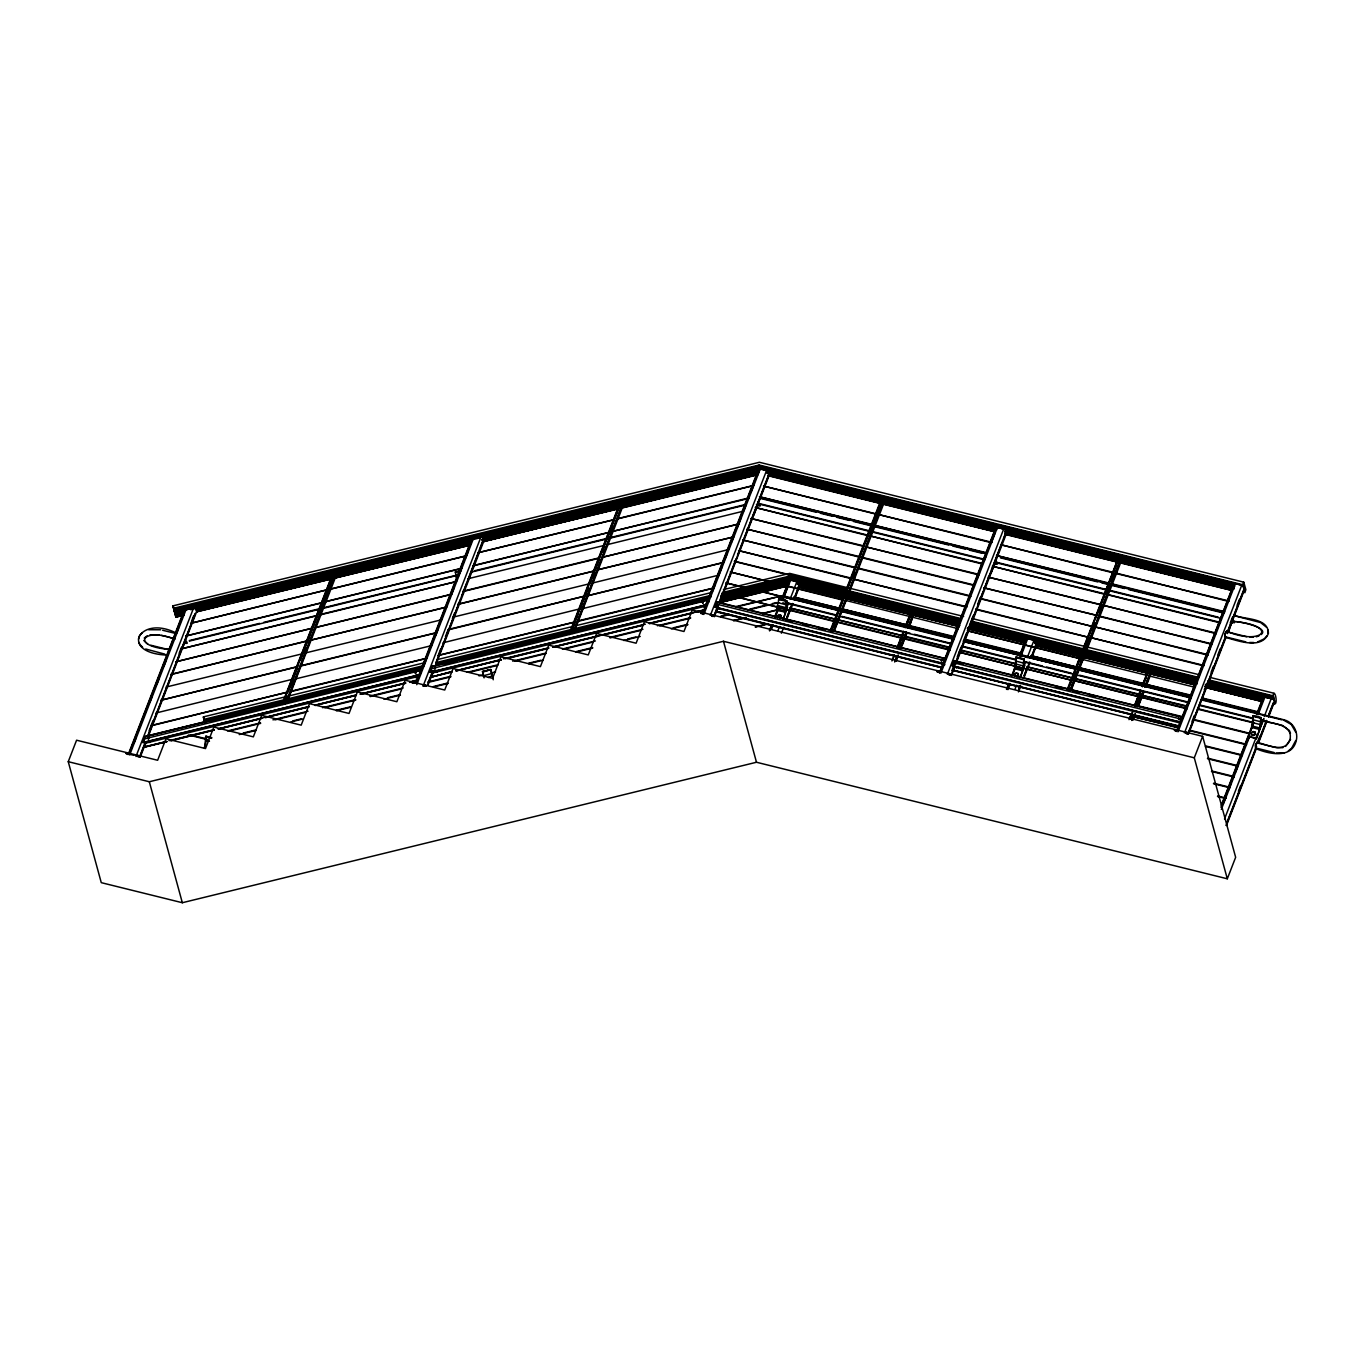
<?xml version="1.0" encoding="UTF-8"?>
<svg xmlns="http://www.w3.org/2000/svg" width="1365" height="1365" viewBox="0 0 1365 1365"><rect width="100%" height="100%" fill="white"/><g stroke="black" fill="none" stroke-linecap="round" stroke-linejoin="round"><path stroke-width="1.5" d="M205.108 746.348L205.637 743.294A3.873 1.041 -76.1 0 0 205.842 739.267L205.927 736.179L211.848 737.646M1020.696 676.528L1024.723 665.284L1022.88 669.686L1023.784 666.035A3.873 1.041 -76.1 0 0 1023.989 662.025L1024.057 658.92L1016.157 656.957L1015.833 657.981A4.18 1.109 -76.1 0 0 1015.731 660.933L1014.553 668.782L1022.59 670.795L1019.86 677.842M168.032 654.671L168.287 653.17M834.68 621.621L722.068 593.314M726.061 582.821L838.929 610.394M842.973 600.173L730.241 572.003L843.092 599.644M851.316 578.675L738.567 550.59L851.436 578.163M742.731 540.011L855.599 567.431M859.643 557.193L746.894 529.108L859.762 556.681M751.057 518.512L863.926 545.932M867.952 535.677L755.255 507.49L868.072 535.199M872.235 524.467L759.435 496.741L872.235 524.843M876.313 514.23L763.581 486.077L876.313 513.905M902.487 635.783L789.738 607.954L902.572 635.595M794.072 597.017L906.804 624.931M841.386 611.52L954.135 639.451M845.737 600.429L958.298 628.719M858.124 568.54L970.805 596.488M862.407 557.398L973.04 584.715M977.084 574.494L866.383 546.973L977.204 573.982M981.264 563.745L870.58 536.036L981.367 563.233M985.428 552.996L874.76 525.286M874.726 525.491L985.547 552.484M991.638 542.775L878.906 514.622L991.758 542.246M905.234 636.312L950.296 647.402M909.226 625.972L954.34 637.165M1071.696 680.214L958.981 652.18L1071.696 680.299M1076.047 669.208L963.144 641.431L1075.978 669.089M1080.022 658.715L967.307 630.749L1080.193 658.527M975.821 609.012L1088.485 637.233M979.797 598.638L1092.631 626.535L979.985 598.279M1101.009 604.61L988.141 577.105L1100.873 604.883M1105.053 594.389L992.321 566.236L1105.172 593.877M1109.216 583.64L996.484 555.487L1109.335 583.128M1113.396 572.908L1000.664 544.686L1113.499 572.396M1139.553 694.785L1026.804 666.768L1139.673 694.273M1031.155 655.763L1143.836 683.524M1187.055 708.879L1074.323 680.657L1187.158 708.367M1078.64 669.788L1191.338 697.617M1082.701 659.449L1195.382 687.397M1203.725 665.898L1090.993 637.677L1203.828 665.386M1207.889 655.166L1095.157 626.945L1208.008 654.654M1099.303 616.485L1212.171 643.905M1103.654 605.395L1216.215 633.684M1107.646 594.782L1220.378 622.935M1115.973 573.522L1228.841 600.941M1178.916 728.074L1133.786 716.796L1179.036 727.562M1138.154 705.79L1183.199 716.83M1187.243 706.592L1142.13 695.365L1187.362 706.08M1191.423 695.843L1146.31 684.428L1191.543 695.331M1226.777 632.933L1226.555 631.159L1225.514 632.985M420.113 672.808L421.068 671.751M420.847 673.474L421.085 672.501M155.917 713.025L292.059 679.378M296.956 666.956L160.882 700.245L297.143 666.649M166.052 687.073L302.109 653.852M170.864 674.327L306.92 641.123M175.778 661.803L311.903 628.241M185.742 636.124L321.816 602.869M190.708 623.327L326.883 589.851L190.844 623.276M287.23 692.192L150.952 725.856M426.784 658.169L290.813 691.253M295.642 678.9L431.647 645.594M436.715 632.575L300.59 665.762M305.709 652.897L441.68 619.761M315.434 627.644L451.508 594.389M320.4 614.847L456.593 581.49L320.536 614.386M461.677 568.267L325.604 601.556M466.421 555.896L330.432 589.202M448.095 629.913L584.237 596.232L448.13 629.487M472.87 565.963L608.944 532.316M477.989 552.723L613.96 519.604M713.861 587.923L577.839 620.921M442.994 642.796L579.221 608.995M582.65 608.602L718.826 575.126M723.791 562.312L587.632 595.669M588.997 583.879L452.924 617.202M594.116 570.945L458.009 604.166M599.03 557.858L462.94 591.216M607.476 544.601L743.652 511.107M612.68 531.36L748.702 497.935M617.628 518.632L753.617 485.428M733.602 536.906L597.699 569.717M748.617 498.481L612.527 531.429M742.731 539.909L855.48 567.942M793.918 597.136L906.735 624.863M838.793 610.65L726.095 583.009M1096.846 615.359L983.977 587.94M1078.487 669.976L1191.218 698.129M1224.746 635.8L1225.19 633.479M1255.322 746.075L1255.612 747.952L1256.534 746.638M1267.88 633.377L1267.693 629.692M702.327 614.131L758.923 468.212L767.761 470.157M719.696 602.921L769.416 474.747L768.086 470.345M794.396 599.696L799.754 585.841L798.354 581.439L789.789 579.221L782.367 597.102M996.006 526.975L1004.828 528.835M956.012 663.578L1006.483 533.425L1005.015 528.938M1026.326 638.12L1035.421 640.117L1036.189 644.672M1227.476 633.565L1244.3 590.209L1242.662 584.698L1243.737 582.173M789.26 578.299L844.918 592.086M1233.568 583.418L1234.267 586.046L758.479 468.28L174.396 611.708L173.901 609.592L759.486 466.335L1243.208 585.568L759.418 466.062M1272.811 697.907L1207.718 681.903M1274.586 701.491L1268.512 717.12M316.868 615.444L180.743 649.006L316.885 615.769M473.024 565.605L609.046 532.469M597.751 569.853L731.555 537.435M778.835 599.9C779.688 596.897 788.475 599.354 786.735 603.791A3.873 1.041 -76.1 0 1 786.53 607.8L785.626 611.452L787.622 607.544M994.283 564.41L995.563 562.653A3.873 1.041 -76.1 0 1 996.894 562.755L997.508 563.882A4.18 1.109 -76.1 0 1 996.552 563.66C993.618 562.721 992.014 573.181 990.29 573.744M758.769 467.564L174.123 610.513L758.752 467.598M148.563 735.599L196.594 611.793L195.246 607.459L184.156 610.274L128.174 754.606M416.001 682.381L471.198 540.079C474.303 537.162 487.083 534.159 482.869 542.042M778.903 598.74L778.579 599.747A4.18 1.109 -76.1 0 0 778.477 602.699C771.208 618.14 791.393 604.439 782.606 619.608M786.82 600.685L786.479 601.709A4.18 1.109 -76.1 0 0 786.376 604.661L785.284 612.561M1024.057 658.92L1023.733 659.943A4.18 1.109 -76.1 0 0 1023.631 662.878L1022.59 670.795M1256.329 738.772C1273.92 691.833 1254.435 743.567 1260.799 724.696A3.873 1.041 -76.1 0 0 1261.004 720.686L1261.072 717.581L1253.172 715.635L1252.848 716.642A4.18 1.109 -76.1 0 0 1252.746 719.594L1251.569 727.46L1259.605 729.456L1256.329 738.772L1248.293 736.315L1256.192 738.26M1261.072 717.581L1260.748 718.604A4.18 1.109 -76.1 0 0 1260.646 721.556L1259.554 729.473M168.117 653.306L168.27 652.504M984.114 587.786L1096.777 615.444M1225.122 634.264L1225.156 637.318C1237.082 640.304 1261.328 650.32 1268.409 633.496C1268.563 617.236 1243.976 619.744 1234.387 615.188M1261.567 720.788C1271.395 723.672 1293.184 723.621 1290.044 739.182C1285.574 754.299 1266.515 744.352 1256.875 742.304L1255.493 748.464C1268.187 753.889 1291.631 759.469 1296.255 740.683C1298.456 731.947 1293.082 722.119 1284.226 719.867L1201.439 699.375M432.739 672.996L433.234 670.42M205.927 736.179L205.586 737.185A4.18 1.109 -76.1 0 0 205.484 740.137L204.443 748.054M415.37 673.03L416.308 672.723L415.131 672.45L415.421 673.645M149.212 740.973L149.433 742.389L148.751 740.7M149.621 741.843L149.433 742.389M416.683 675.726L416.683 676.955L416.188 675.01M416.444 675.265L416.376 676.869M416.53 676.955L416.12 675.658M416.291 676.648L416.598 675.624L416.973 676.648M416.871 676.409L416.342 675.504M436.135 670.403L436.629 672.058L435.896 670.863M436.715 672.007L436.527 670.863M436.817 671.853L436.169 671.017M703.658 606.555L703.248 605.412M704.067 606.47L703.231 605.787M1016.157 656.957L1016.072 660.063A3.873 1.041 -76.1 0 1 1016.26 660.66M1253.172 715.635L1253.087 718.724A3.873 1.041 -76.1 0 1 1252.899 722.75L1252.37 725.788M715.124 607.374L717.103 602.272L945.723 658.766M944.819 658.288L942.84 664.09M1025.951 638.12L1026.872 635.527M1179.104 721.607L1179.787 722.887L1181.885 716.983M1273.34 696.525L1272.316 699.272M717.171 606.794L716.471 611.366L942.123 667.297M1179.138 726.402L953.452 670.386L954.254 665.472M175.88 661.82L311.954 628.327M287.077 692.26L151.003 725.532M321.986 602.63L185.845 635.936M477.835 552.791L613.858 519.826M718.946 608.671L719.594 608.824M941.713 660.592L941.969 660.472M942.754 663.765L942.669 663.322M956.609 667.57L956.558 666.803M1179.36 722.836L1179.326 721.471L1179.787 722.887L954.306 667.024M1179.957 722.443L1179.701 722.921M1179.974 722.699L1179.752 721.693M1254.674 733.739L1253.804 734.643M145.151 741.826L144.332 746.774M430.06 672.433L705.859 604.9L430.026 672.228L432.347 666.222L708.708 598.348L574.733 631.057M705.722 605.07L708.077 598.757L709.066 598.877L432.313 666.581L430.214 672.16M758.326 468.878L174.464 611.947M431.408 676.528L432.432 671.068M734.421 561.203L847.255 588.912M1255.305 745.409L1255.766 743.874M330.518 589.032L466.54 555.674M778.63 605.855L778.101 608.892M1103.517 605.395L1216.334 633.155M1116.143 573.112L1228.722 601.453M1225.292 633.599L1225.446 632.729M184.258 642.949L184.104 644.417L185.333 641.874A3.873 1.041 -76.1 0 1 186.647 641.977L187.278 643.086A4.18 1.109 -76.1 0 1 186.305 642.881L185.657 642.25L183.593 645.082M994.385 564.052L995.836 559.428M1035.352 640.424L1034.499 640.083M147.881 737.834L148.87 738.857L147.915 737.97M416.24 677.995L417.178 677.194M434.582 668.816L435.52 668.014L435.026 669.14M702.207 602.204L703.197 603.228L702.241 602.34M702.719 614.267L759.315 468.349L760.151 468.587M782.759 597.239L789.721 579.443M794.003 599.542L799.276 585.79M1005.476 533.237L956.387 661.462M1031.07 658.237L1036.393 644.451M1177.637 729.661L1234.199 583.811L1235.052 584.049M185.64 610.087L185.367 610.462M471.659 540.062L472.7 539.806M435.998 663.288L482.51 541.427M1290.573 739.318L1285.557 746.45M1295.726 740.564L1291.665 748.157L1288.253 750.972M68.25 761.687L76.577 740.205L157.64 760.271L165.984 738.772L205.501 748.566L213.827 727.067L253.344 736.861L261.671 715.362L301.187 725.156L309.514 703.658L349.031 713.451L357.374 691.953L396.874 701.729L405.217 680.248L444.734 690.025L453.061 668.543L492.577 678.32L500.904 656.838L540.421 666.615L548.747 645.133L588.264 654.91L596.607 633.428L636.107 643.205L644.451 621.723L683.967 631.5L692.294 610.019L1202.633 736.332L1235.649 857.305L1227.306 878.787L756.483 762.25L182.33 902.726L101.266 882.66L68.25 761.687L149.314 781.753L723.467 641.277L1194.29 757.814L1227.306 878.787M126.109 753.446L127.73 752.695L127.713 754.248L127.918 752.9A3.958 1.655 21.2 0 0 126.245 752.832M128.088 753.941L127.73 752.695M129.317 752.78L184.599 610.257M129.436 753.258L152.453 693.898M153.989 689.939L184.702 610.769M133.855 743.43L136.159 737.475M150.013 701.764L152.317 695.826M156.941 683.916L159.244 677.961M163.868 666.069L166.172 660.114M176.17 634.333L178.474 628.378M129.675 754.93L185.964 609.814L193.438 607.954M135.954 756.517L193.574 607.988M137.183 756.21L137.438 755.528M287.776 701.252L422.007 668.406L145.338 736.4L142.95 742.475L418.867 674.941M139.418 756.022L139.162 756.705M149.126 730.667L152.965 720.737M179.139 653.272L181.46 647.317M191.458 621.519L193.762 615.564M139.674 756.585L144.997 742.85M148.051 735.001L195.246 613.312M139.776 757.08L143.598 747.269M148.154 735.496L195.349 613.823M140.185 757.217L145.663 743.26M145.424 744.249L144.246 747.252L166.82 741.792M281.958 704.391L331.883 575.689L335.466 574.802L335.875 576.32L286.718 703.043M282.282 704.442L332.207 575.74L335.193 575.006L287.162 701.013M283.135 702.753L333.009 576.508M283.903 701.934L286.206 695.996M287.742 692.038L298.491 664.311M300.027 660.353L323.078 600.958M323.249 600.464L332.719 576.576M283.903 702.839L286.206 696.901L283.954 702.992M288.015 691.833L290.318 685.895M290.813 685.025L293.117 679.07M293.39 677.978L297.229 668.082M300.3 660.165L302.603 654.21M303.098 653.34L305.402 647.402M307.21 642.335L309.514 636.397M319.495 610.65L321.799 604.712M323.334 600.754L332.548 577.003M290.864 685.179L293.168 679.241M303.149 653.494L305.453 647.556M319.478 611.639L321.782 605.685M285.285 703.709L335.466 574.802M413.817 682.21L413.185 683.2L413.817 682.21L415.045 683.319M414.806 682.449L413.561 682.875M416.393 682.534L471.676 540.011M416.513 683.012L418.048 679.053M420.352 673.116L454.118 586.046M455.654 582.087L471.778 540.523M423.235 667.229L425.556 661.274M435.554 635.493L437.858 629.538M451.713 593.826L454.016 587.888M458.64 575.979L460.943 570.024M465.55 558.131L467.871 552.177M416.752 684.684L473.041 539.567L480.514 537.708M423.013 686.305L480.651 537.742M424.856 684.94L424.225 685.93L424.856 684.94L426.085 686.066M425.846 685.179L424.6 685.622M438.506 654.466L440.81 648.511M445.434 636.602L447.737 630.647M452.361 618.737L454.682 612.783M428.269 682.415L432.841 670.642M435.896 662.793L460.244 599.986M461.779 596.061L467.103 582.309M468.622 578.385L477.767 554.838M480.036 548.952L483.091 541.103M427.62 684.872L431.425 675.061M428.013 685.008L433.541 671.051L431.323 677.006L451.9 671.716M434.872 667.314L483.654 541.547M569.034 634.128L618.942 505.442L622.542 504.555L622.952 506.074L573.795 632.797M569.444 634.486L619.283 505.494L622.269 504.76L574.238 630.749M570.416 632.524L618.806 507.78M570.399 633.172L587.871 588.127M589.407 584.169L593.434 573.778M594.782 570.314L619.369 506.944M570.485 633.462L575.586 620.717M575.859 619.608L578.163 613.67M580.193 608.824L582.497 602.886M582.77 601.794L587.871 589.032M589.68 583.964L591.983 578.026M592.529 577.31L594.782 571.218M595.055 570.109L598.894 560.213M601.965 552.296L604.268 546.358M608.875 534.466L611.947 526.549M572.362 633.462L622.542 504.555M700.876 613.516L701.883 612.22L702.241 613.448L702.071 612.407A3.958 1.655 21.2 0 0 700.757 612.305M758.257 468.878L759.469 465.704L174.055 609.08L174.703 611.81M704.357 610.82L706.643 604.9M708.179 600.958L759.418 468.843M712.581 591.182L714.868 585.261M717.939 577.378L721.761 567.516M724.815 559.633L727.101 553.712M731.691 541.888L733.995 535.967M737.049 528.084L740.871 518.222M743.942 510.322L746.228 504.419M750.818 492.577L753.122 486.674M757.712 474.832L759.998 468.912M703.845 614.455L760.442 468.536M710.141 615.376L710.943 614.608A3.958 1.655 21.2 0 1 713.912 616.212M710.858 614.096L766.721 470.106M711.95 614.711L711.916 616.263A3.958 1.655 21.2 0 1 712.462 616.315M712.667 615.632L713.537 615.513L711.677 615.376M712.905 616.502L713.537 615.513M714.612 614.114L716.898 608.21M719.952 600.31L736.025 558.899M737.544 554.958L768.904 474.116L768.068 470.993M714.714 614.608L717 608.688M720.072 600.805L769.024 474.611M714.339 616.724L718.417 606.777L716.369 611.929L941.987 667.775L716.471 611.349M753.036 515.526C754.504 515.902 756.637 503.6 759.298 505.425A4.18 1.109 -76.1 0 0 760.271 505.647L759.674 504.658A3.873 1.041 -76.1 0 0 758.326 504.419L757.097 506.978L758.582 501.194M788.578 579.989L789.806 576.849L845.652 590.772M769.365 630.613L771.669 624.709M774.723 616.809L778.545 606.964M769.758 630.767L772.061 624.846M774.706 617.645L778.937 607.101M770.628 629.282L772.163 625.341M775.542 616.332L779.023 607.391M782.862 597.734L789.755 579.989M783.442 597.802L787.264 587.957M771.652 628.975L773.187 625.034M783.885 597.426L790.779 579.681M777.913 630.579L779.449 626.603M786.325 608.892L788.629 602.938M790.147 599.03L797.041 581.251M783.442 618.294L786.923 609.336M787.008 616.809L791.598 604.968M793.884 599.064L798.474 587.223M787.11 617.304L792.468 603.501M781.377 633.206L783.681 627.303M786.735 619.403L792.86 603.637M834.322 631.005L884.093 502.729L883.667 501.211L880.715 500.477L830.193 630.732L833.145 631.466M831.49 629.35L863.636 546.461M865.171 542.502L881.927 501.535M831.37 630.272L881.449 501.637M832.769 627.832L835.022 621.74M845.02 596.249L847.273 590.175M851.862 578.333L854.166 572.413M871.007 528.989L873.293 523.068M832.94 631.534L883.667 501.211M834.817 628.838L883.462 501.279M891.908 660.967L894.194 655.046M897.266 647.146L903.391 631.364M904.91 627.422L911.035 611.622L911.308 612.629M892.949 659.176L894.485 655.234M897.539 647.334L903.664 631.551M905.2 627.61L911.325 611.81L906.053 625.921M902.982 633.821L897.624 647.641L903.152 633.923M906.224 626.023L910.046 616.161M897.812 648.307L903.306 634.469M906.224 626.586L911.462 613.141M898.272 648.034L900.559 642.113M894.655 661.769L896.959 655.848M900.013 647.948L906.138 632.166M908.442 626.245L913.799 612.424L914.14 613.687M894.877 661.701L897.163 655.78M900.235 647.88L906.343 632.097M907.879 628.156L914.004 612.356L909.824 625.716M895.764 661.052L898.068 655.132M901.89 645.253L906.479 633.428M909.551 625.528L913.373 615.666M896.054 661.24L898.341 655.319M901.412 647.419L906.77 633.599M937.328 671.648L937.601 670.966M937.158 671.102A3.958 1.655 21.2 0 1 939.154 671.085L938.932 672.45M939.393 672.808L996.006 526.89M939.785 672.945L996.399 527.027M940.656 671.478L943.727 663.578M946.013 657.674L960.551 620.205M962.086 616.263L972.784 588.656M974.32 584.715L979.678 570.911M981.196 566.953L986.554 553.149M988.089 549.208L995.733 529.484M977.186 578.862L979.49 572.959M984.08 561.117L986.366 555.214M990.956 543.372L994.778 533.51M940.912 673.133L997.508 527.214M947.208 674.054L948.01 673.286A3.958 1.655 21.2 0 1 950.995 674.89M947.941 672.774L1003.787 528.784M948.385 674.378L948.641 673.696M1183.08 717.342L954.203 660.626L952.207 665.762L1180.043 722M1180.077 722.102L952.207 665.762L953.521 662.759L1181.22 719.116L1182.022 718.331M949.75 674.31L950.62 674.191L948.76 674.054M949.989 675.18L950.62 674.191M951.866 670.744L954.169 664.84M957.223 656.94L961.045 647.078M964.099 639.195L966.403 633.275M969.457 625.392L973.279 615.53M977.869 603.705L980.172 597.785M952.446 670.829L954.749 664.909M956.268 660.967L976.163 609.694M977.681 605.753L983.039 591.949M984.574 588.008L989.932 574.204M991.451 570.263L1002.166 542.656M1003.685 538.714L1005.988 532.794L1005.135 529.671M951.797 673.286L954.084 667.383M951.422 675.402L954.783 666.99M1026.821 635.885L1026.071 638.069M1006.449 689.291L1008.735 683.387M1011.806 675.487L1016.396 663.663M1019.45 655.78L1026.326 638.035M1006.841 689.444L1009.127 683.524M1011.96 675.88L1016.021 665.779M1019.843 655.917L1026.719 638.172L1027.572 638.411M1012.796 674.566L1016.277 665.608M1020.713 654.432L1026.071 640.629M1007.967 689.632L1010.254 683.711M1020.969 656.104L1027.845 638.359M1014.98 689.257L1016.533 685.281M1024.159 665.608L1025.712 661.615M1027.231 657.708L1034.124 639.929M1018.734 689.291L1020.252 685.349M1024.074 675.487L1027.145 667.604M1030.967 657.742L1036.325 643.939L1035.472 640.816M1018.836 689.786L1020.372 685.844M1024.194 675.982L1029.551 662.179M1018.461 691.901L1020.764 685.981M1023.818 678.098L1029.944 662.315M1031.462 658.374L1036.803 644.604M1117.781 559.172L1067.259 689.41L1070.228 690.144L1120.75 559.906L1117.781 559.172L1118.191 560.674M1068.573 688.028L1118.072 559.36L1067.635 689.905M1069.972 685.008L1073.931 674.771M1075.33 671.188L1080.688 657.384M1082.36 653.067L1087.581 639.622M1089.116 635.663L1093.979 623.447M1095.993 617.901L1118.413 560.606M1072.873 678.456L1075.159 672.536M1079.749 660.694L1082.053 654.773M1085.158 647.044L1088.946 637.011M1092.051 629.282L1094.303 623.191M1098.927 611.52L1101.197 605.429M1105.787 593.587L1108.073 587.667M1111.178 579.937L1113.43 573.863M1070.024 690.212L1120.546 559.957L1071.133 689.496M1071.406 689.683L1121.16 561.407L1120.75 559.906M1128.974 719.645L1131.278 713.724M1134.349 705.824L1140.457 690.042M1141.993 686.1L1148.119 670.3L1148.528 671.819M1130.032 717.854L1131.568 713.912M1134.622 706.012L1140.748 690.229M1142.283 686.288L1148.477 670.795M1130.118 718.161L1132.404 712.24M1135.475 704.34L1140.833 690.519M1142.351 686.578L1146.19 676.716M1130.169 719.184L1132.575 712.325M1135.526 705.364L1140.236 692.601M1142.539 686.68L1146.242 677.74M1130.425 718.792L1131.96 714.851M1135.731 705.296L1138.854 697.088M1138.461 698.982L1140.713 692.891M1131.739 720.447L1134.025 714.526M1137.096 706.626L1143.222 690.844M1144.74 686.885L1150.866 671.102L1145.849 686.186M1131.943 720.379L1134.247 714.458M1137.301 706.558L1143.426 690.775M1144.962 686.834L1151.087 671.034L1151.497 672.553L1146.139 686.373M1132.848 719.73L1135.134 713.81M1138.205 705.91L1143.563 692.106M1133.121 719.918L1135.424 713.997M1138.478 706.097L1143.836 692.294M1174.412 730.326L1174.668 729.644M1174.548 729.712A3.958 1.655 21.2 0 1 1176.221 729.763L1176.016 731.128M1232.629 585.636L1233.619 583.06L998.617 524.894M1176.476 731.486L1234.028 583.538M1177.739 730.156L1180.043 724.235M1234.318 584.305L1182.329 718.331L1182.79 717.444L954.169 660.95M1189.017 702.634L1191.321 696.73M1208.127 653.357L1210.431 647.454M1177.995 731.811L1235.325 583.998M1184.291 732.732L1185.093 731.964A3.958 1.655 21.2 0 1 1188.079 733.568L1224.695 638.854M1185.025 731.452L1241.604 585.568M1185.468 733.056L1185.724 732.391M1187.431 733.551L1187.089 732.305L1187.055 733.858M1192.003 721.556L1194.29 715.635M1204.237 690.007L1206.524 684.104M1211.113 672.28L1213.417 666.359M1217.99 654.535L1220.293 648.614M1230.223 623.003L1232.527 617.082M1237.1 605.258L1239.403 599.354M1227.749 630.954L1243.805 589.578M1188.096 733.943L1225.685 636.892M1227.852 631.449L1243.907 590.072M1228.125 631.159C1229.131 633.514 1231.435 618.72 1233.568 622.338A4.18 1.109 -76.1 0 0 1234.523 622.542L1234.916 621.706M1188.488 734.08L1225.958 637.506M1194.29 757.814L1202.633 736.332M1263.956 694.205L1263 696.935L1263.905 694.563M1221.334 805.179L1253.445 722.409M1256.5 714.526L1263.376 696.781M1220.958 807.295L1253.838 722.546M1256.892 714.663L1263.768 696.918M1222.596 803.849L1253.974 722.495M1258.53 711.216L1263.12 699.392M1223.177 803.934L1225.463 798.013M1228.534 790.13L1230.821 784.21M1235.41 772.385L1237.697 766.482M1247.644 740.854L1249.93 734.95M1221.317 809.445L1249.606 736.52M1258.018 714.851L1264.894 697.106M1224.524 818.949L1257.421 734.165M1258.94 730.224L1262.762 720.362M1264.28 716.454L1271.941 696.713M1274.705 702.054L1272.982 695.809C1274.398 687.858 1277.811 701.764 1275.183 703.862L1273.528 696.679L1208.298 680.435M1273.528 696.679L1209.288 681.271M1238.396 791.308L1240.683 785.387M1257.506 742.031L1259.793 736.11M1226.743 822.907L1255.783 748.02M1258.086 742.099L1266.481 720.43M1268.785 714.509L1273.374 702.685M1226.077 825.381L1256.602 746.894M1258.189 742.594L1266.601 720.925M1268.887 715.004L1273.477 703.18M1226.47 825.518L1256.278 748.651M1258.581 742.731L1266.993 721.061M1273.818 704.528L1274.825 701.951M1231.52 622.406L1231.366 623.873L1232.578 621.331A3.873 1.041 -76.1 0 1 1233.909 621.416L1234.523 621.74M1031.104 655.644L1143.716 684.053M1111.929 583.793L1224.661 611.674M193.984 608.005L194.598 608.142M307.023 640.868L170.813 674.634M467.922 578.76L603.995 545.471M797.399 581.439L798.286 581.746M1266.891 635.868L1264.28 638.854L1257.813 641.84M783.937 596.403L779.893 597.307M148.102 738.26L148.171 739.028M148.87 741.246L149.024 742.236M149.331 742.389L149.024 741.519M416.632 676.63L416.53 675.829M436.032 671.136L436.271 671.341M703.879 606.674L703.743 605.412L704.084 606.401M718.758 608.09L719.526 608.09M956.353 667.673L956.165 667.007M1179.821 721.949L1179.104 721.812M169.021 650.32L170.045 649.484M734.472 561.493L847.153 589.424M837.325 621.826L950.091 649.689M1225.753 632.439L1226.435 631.671L1246.706 636.687M1256.073 743.584L1256.773 742.816L1276.975 747.815L1282.895 747.662M144.195 747.082L166.854 741.349M937.857 671.716L939.205 671.768M1174.924 730.394L1176.323 730.77M1186.97 733.5L1186.168 733.022M952.378 665.728L953.47 664.158M144.229 638.035L147.232 635.783M145.39 737.885L144.468 738.909L421.103 670.42M432.466 667.639L431.545 668.662L708.179 600.173M751.108 518.546L863.806 546.444M145.219 743.277L418.816 676.323M717.751 605.497L718.809 604.473L717.581 604.746L718.434 605.668M942.26 663.765L942.089 662.861L942.703 664.209M1179.428 722.17L1179.326 722.443M778.494 616.366L779.944 616.042L780.029 617.509M1261.158 634.589C1268.75 628.668 1247.047 622.815 1236.809 621.757M717.222 608.346L944.87 664.687M942.106 659.858L940.997 660.762M941.679 660.916L942.072 659.722M955.21 662.981L955.517 664.346L955.244 663.1M1178.456 718.246L1178.763 719.611L1178.49 718.365M777.231 615.956L778.835 614.642L780.917 615.513L777.231 615.956L777.623 617.765M779.603 618.26L781.189 616.946L779.705 618.618M1014.485 674.191L1016.089 672.877L1018.171 673.747L1016.174 673.252L1014.587 674.566L1014.98 676.357L1014.587 674.566M1016.857 676.477L1018.444 675.18L1016.959 676.852M1255.083 732.032L1255.561 734.216L1253.974 735.513L1251.995 735.035L1251.5 732.851L1253.104 731.555L1255.186 732.408L1253.104 731.555M1251.995 735.035L1255.561 734.216M142.267 632.66L139.571 635.527L138.462 639.093M711.847 615.717L712.018 616.042M948.999 674.361L949.323 674.839M1256.295 636.841L1258.991 635.902M1242.662 584.698L759.128 465.004L173.543 608.278L172.98 605.855L759.401 462.274L1243.788 582.173L1245.853 589.629L1244.863 592.751L1243.208 585.568M173.031 606.145L176.136 617.116L175.403 613.755M199.512 603.74L759.503 466.711L205.723 602.289M174.618 611.486L758.411 468.656L1232.766 585.483M184.821 611.093L175.095 613.619M190.588 609.694L471.027 541.069M758.411 470.771L483.432 538.066L758.394 470.857M175.249 613.516L184.855 611.179M196.355 608.346L471.044 541.154M175.522 614.506L183.797 612.476M196.219 609.438L471.369 542.127L196.662 609.438L195.553 605.395M481.709 539.602L758.94 471.778M175.556 614.608L183.217 612.731M482.579 535.131L483.739 539.192L758.684 471.932M175.385 615.001L183.917 612.919M196.321 609.899L469.338 543.099M481.743 540.062L618.26 506.671M622.389 505.647L758.906 472.256M618.038 507.695L484.046 540.506L618.021 507.797M196.679 611.213L331.354 578.504M335.483 577.497L469.731 544.652M757.729 474.201L484.183 541.12L616.826 509.299M176.034 616.707L183.712 614.779M197.14 611.537L331.388 578.641M335.517 577.668L469.765 544.789M484.217 541.291L757.763 474.338M175.863 617.099L183.746 614.967M197.191 611.742L469.867 545.215M484.268 541.495L757.677 474.542M183.814 615.188L175.88 617.185L172.963 605.804M197.106 611.349L469.867 545.249M620.956 508.292L757.592 474.866M617.441 518.939L753.497 485.65M325.501 601.76L461.575 568.488M456.712 578.129L455.262 572.003L461.421 570.502M459.493 571.508L455.262 572.003M189.326 640.56L259.606 623.361M263.735 622.355L319.564 608.705M323.693 607.698L455.995 575.33L455.91 574.46L456.285 576.064M474.593 570.775L745.392 504.521M189.445 641.072L319.683 609.217M323.812 608.21L456.234 575.655M470.584 572.293L745.529 505.033M315.537 627.456L451.61 594.167M738.687 523.921L602.528 557.261L738.584 524.143M462.854 591.591L598.928 558.302M446.645 606.964L310.503 640.236L446.543 607.186M457.889 604.388L593.963 571.099M592.581 583.026L728.756 549.515M300.539 666.086L436.612 632.797M587.615 595.822L723.689 562.534M438.131 655.371L574.204 622.082M290.608 691.68L426.682 658.391M438.029 655.592L574.102 622.304M577.685 621.433L713.741 588.144M204.801 722.443L203.3 716.915L423.099 663.083M437.602 659.534L572.225 626.603M576.371 625.579L711.011 592.649M723.45 589.612L789.721 573.385L963.622 616.434M423.355 665.676L203.863 719.389L203.556 716.898L205.16 723.109M435.776 662.656L710.858 595.345M723.262 592.308L789.448 576.115L960.96 618.567M206.303 719.73L283.306 700.893M287.128 699.955L421.683 667.041M436.083 663.509L570.553 630.613M574.614 629.623L707.087 597.205M725.617 592.683L789.84 576.951M421.768 667.383L204.221 720.703L204.716 722.819M436.135 663.97L570.57 631.074M574.665 629.982L711.216 596.676M723.518 593.57L789.806 577.446L959.254 619.386M283.63 702.258L204.46 721.71M436.476 664.874L570.604 632.063M145.287 736.452L421 669.004M210.705 721.198L224.133 717.905M226.061 717.444L250.836 711.387M254.965 710.363L267.369 707.343M277.692 704.818L283.886 703.299M288.015 702.293L316.936 695.212M321.065 694.205L329.323 692.174M333.452 691.168L339.646 689.649M343.775 688.643L368.567 682.585M372.696 681.562L378.89 680.06M389.213 677.518L401.6 674.498M405.746 673.491L420.198 669.942M444.973 663.885L457.377 660.848M461.507 659.841L496.604 651.259M500.75 650.235L513.138 647.215L512.558 644.809M517.25 646.208L529.586 643.188M539.875 640.663L570.724 633.121M578.948 631.108L591.284 628.088M595.413 627.081L613.909 622.559M618.038 621.553L630.374 618.533M638.598 616.519L646.822 614.506M657.111 611.981L663.271 610.479M692.072 603.432L667.4 609.472L697.515 602.289M696.184 602.426L708.52 599.406M720.874 596.386L788.748 579.784L960.022 621.928M228.16 717.103L240.547 714.049M244.676 713.059L250.87 711.523M261.193 709.015L267.404 707.48M288.049 702.446L296.307 700.399M300.437 699.409L312.841 696.355M343.809 688.796L352.085 686.766M356.197 685.776L368.601 682.722M372.73 681.698L378.924 680.197M395.44 676.17L401.651 674.634M411.974 672.126L420.232 670.079M451.201 662.537L457.411 660.984M467.734 658.493L486.315 653.92M490.445 652.931L496.655 651.395M506.978 648.887L513.172 647.385M523.46 644.826L529.739 643.342M546.085 639.298L558.421 636.278M562.534 635.271L570.758 633.258M579.425 631.159L591.335 628.224M595.993 627.115L614.642 622.542M618.772 621.536L630.408 618.669M640.697 616.144L646.856 614.642M651.907 613.431L658.169 611.912M702.395 601.061L708.572 599.542M720.908 596.522L788.953 579.255M722.136 596.71L790.386 579.989M788.731 581.882L720.481 598.604L788.714 581.968M720.652 599.201L788.902 582.48L720.669 599.252M720.788 599.747L789.26 582.889M720.959 600.071L789.226 583.367M720.481 601.283L788.526 584.527M719.253 601.897L788.049 585.312M719.611 602.255L788.1 585.448M787.997 585.67L719.594 602.648L787.912 585.977M432.296 673.03L705.893 606.077M169.004 740.649L214.288 729.661M218.298 728.774L308.951 706.507M315.008 705.108L356.265 694.939M360.275 694.034L405.661 682.858M409.654 681.954L417.997 679.838M451.986 671.495L431.255 677.091L451.832 672.058M455.995 670.607L501.262 659.534M503.395 658.817L548.696 647.846M552.706 646.942L645.406 624.18M649.416 623.276L705.074 609.592M166.82 741.553L144.229 746.894M170.898 740.7L214.22 729.883M261.534 718.297L218.229 729.132L261.534 718.57M265.561 717.546L308.865 706.729M356.197 695.143L314.94 705.466L356.18 695.416M360.241 694.239L405.576 683.063M409.585 682.312L417.912 680.043M501.296 659.636L455.927 670.966L501.211 659.978M505.34 658.715L548.611 648.051M643.273 624.897L552.637 647.3L597.921 636.312M704.988 609.797L649.331 623.634L692.567 613.158M171 740.717L214.22 730.139M265.646 717.563L308.865 706.985M362.288 693.966L405.576 683.319M409.602 682.398L417.912 680.299M507.388 658.459L548.542 648.392M602.033 635.305L643.188 625.238M696.679 612.151L704.92 610.138M227.443 730.957L260.51 722.87M272.915 719.833L308.063 711.233M322.532 707.701L355.617 699.614M370.086 696.065L403.153 687.977M427.962 681.903L450.706 676.34M467.239 672.297L498.242 664.704M512.711 661.172L545.795 653.084M562.329 649.04L595.413 640.936M609.882 637.404L642.949 629.316M657.418 625.767L690.502 617.68M735.974 606.555L781.411 595.942M229.627 730.975L260.63 723.382M275.099 719.85L306.118 712.257M324.716 707.701L355.736 700.126M370.205 696.577L401.208 689.001M430.146 681.92L450.825 676.852M469.424 672.314L496.297 665.728M514.895 661.189L545.915 653.596M564.513 649.04L593.451 641.96M610.001 637.916L641.004 630.323M659.602 625.784L690.622 618.191M738.158 606.555L775.371 597.461M482.903 673.201L483.773 676.528L482.476 671.512L490.683 669.498L492.492 676.357M482.476 671.512L490.769 669.823M482.63 672.194L490.683 669.498M243.209 733.039L255.613 730.002M292.827 720.908L301.102 718.877M336.234 710.278L350.703 706.746M387.916 697.634L400.32 694.597M433.405 686.51L447.874 682.978M528.494 663.254L540.898 660.216M576.03 651.617L592.581 647.573M627.712 638.974L635.988 636.943M673.201 627.849L687.67 624.3M720.737 616.212L729.012 614.199M749.675 609.131L768.29 604.576M772.419 603.569L776.548 602.562M239.199 734.575L255.733 730.514M290.882 721.931L303.286 718.894M336.353 710.807L350.822 707.258M383.906 699.17L400.44 695.126M433.524 687.022L447.993 683.49M478.996 675.897L483.125 674.89M491.4 672.86L495.529 671.853M528.613 663.765L543.082 660.216M576.149 652.129L592.7 648.085M623.703 640.492L640.236 636.448M671.239 628.873L687.789 624.829M720.857 616.724L729.132 614.711M747.73 610.155L778.732 602.562M483.534 675.692L491.707 673.576L492.082 674.958M488.363 677.518L492.287 675.743M733.619 620.478L745.99 617.441M762.489 613.414L776.924 609.882M733.534 620.751L745.904 617.731M762.404 613.704L776.822 610.172M755.425 626.791L767.795 623.771M755.34 627.081L767.71 624.061M777.436 596.949L781.411 596.471M1284.363 752.763L1276.139 753.019M148.649 629.726L160.712 629.777M149.979 634.844L159.586 634.913M1250.033 637.233L1253.343 637.25M1249.606 642.488L1253.684 642.523M700.962 612.936L702.173 613.397M938.147 671.614L938.847 672.075A3.958 1.655 21.2 0 0 937.124 671.921M432.415 666.154L433.353 666.325M421.051 668.952L421.99 669.123L145.236 736.827L142.984 742.679L418.833 674.839M415.438 682.739L414.994 682.636A3.958 1.655 21.2 0 0 412.264 683.268M126.263 753.685A3.958 1.655 21.2 0 1 127.559 753.787L133.992 755.357M761.534 466.216L967.683 517.25M971.812 518.256L996.552 524.382L995.546 527.197M825.518 482.869L833.776 484.967M963.639 517.062L971.897 519.161M1101.76 551.238L1110.035 553.337M758.65 468.263L1234.267 585.977M768.768 472.136L995.546 528.306M1005.834 530.814L1232.629 587.001M767.13 472.648L995.972 529.296M1006.278 531.838L1233.039 587.974L1004.913 531.633M767.011 472.751L996.638 529.586M767.164 473.28L996.535 530.064M1004.794 532.111L1234.182 588.878M995.426 530.678L768.666 474.542L995.392 530.78M1005.732 533.22L1232.51 589.356M1005.647 533.306L1232.476 589.458M777.862 477.17L790.25 480.224M794.396 481.248L806.783 484.319M810.912 485.343L823.317 488.414M833.657 490.973L839.85 492.509M916.307 511.431L922.501 512.967M932.841 515.526L939.035 517.062M949.375 519.621L955.568 521.157M965.908 523.699L972.102 525.235M982.425 527.794L988.635 529.33M1052.688 545.181L1060.963 547.229M1065.092 548.252L1071.286 549.788M1081.626 552.347L1087.82 553.883M1098.143 556.442L1104.353 557.978M1131.21 564.615L1137.42 566.151M1197.344 580.995L1209.731 584.066M1213.877 585.09L1220.071 586.609M768.239 475.191L995.051 531.446M1005.323 533.869L1232.117 590.141M768.171 475.361L994.983 531.633M1005.237 534.039L1116.604 561.732M1120.699 562.619L1232.049 590.311M768.12 475.737L994.966 531.872M1005.203 534.415L1116.604 561.971M1120.648 562.977L1232.049 590.55M1111.827 584.288L1224.559 612.185M760.476 497.884L986.059 553.712M1000.545 557.295L1108.141 583.93M1112.287 584.971L1224.03 612.629M760.356 498.396L816.219 512.233M820.365 513.257L832.769 516.328M836.916 517.352L849.337 520.423M853.466 521.447L948.658 545.01M952.804 546.034L965.209 549.105M969.355 550.129L981.776 553.2M1000.391 557.807L1097.648 581.882M1101.794 582.906L1124.555 588.554M1128.684 589.578L1223.876 613.124M1234.233 615.7L1260.56 622.542L1266.43 627.183M759.042 503.497L868.669 530.627M872.798 531.65L984.489 559.292M994.829 561.851L1106.503 589.492M1110.649 590.516L1218.194 617.151M758.923 504.009L984.336 559.804M996.757 562.875L1220.105 618.157M1232.51 621.229C1281.257 625.682 1261.772 646.498 1226.555 631.159M756.432 504.521L760.39 505.494M1107.783 594.526L1220.498 622.423M1225.275 636.807L1245.733 641.857M862.253 557.841L972.921 585.227M1212.052 644.417L1099.473 616.042M858.193 568.062L968.877 595.464M966.761 606.708L853.876 579.204L966.642 607.22M975.668 609.455L1088.383 637.353M971.897 618.482L1083.674 646.157M1087.82 647.181L1199.596 674.839M1209.953 677.398L1274.125 693.284M971.3 621.126L1198.607 677.398M1208.929 679.941L1272.982 695.809M849.593 591.642L959.339 618.908M971.215 621.757L1083.366 649.604M1086.659 650.32L1195.928 677.364M789.755 577.19L960.858 619.556M971.163 622.099L1082.496 649.655M1086.608 650.678L1197.941 678.234M1208.247 680.777L1273.289 696.884M971.658 622.457L1196.9 678.2M849.013 593.127L960.363 620.648M970.652 623.225L1197.446 679.343M788.799 579.425L960.09 621.757M970.225 624.317L1197.173 680.435M1207.291 683.012L1272.521 699.085M970.191 624.505L1197.105 680.606M1207.274 683.183L1272.487 698.948M797.041 582.77L959.919 623.122M970.208 625.631L1025.883 639.451M1036.171 641.96L1196.986 681.8M1207.291 684.309L1262.966 698.129M797.194 583.35L958.008 623.208M970.361 626.211L1026.036 640.048M1036.342 642.54L1197.156 682.398M1205.38 684.394L1263.12 698.726M797.467 583.793L958.759 623.822M969.082 626.381L1026.292 640.441M1034.551 642.471L1197.412 682.79M1205.653 684.838L1263.376 699.119M797.348 583.896L958.145 623.703M970.515 626.757L1026.173 640.526M1034.431 642.574L1197.293 682.892M1205.534 684.923L1263.256 699.221M797.484 584.391L958.674 624.283M968.996 626.842L1024.791 640.663M1035.131 643.205L1196.303 683.114M1206.643 685.657L1262.437 699.477M1149.518 672.058L1151.497 672.553M798.969 585.704L910.318 613.243M914.413 614.284L959.8 625.494L914.396 614.352M968.007 627.542L1025.763 641.823M1036.052 644.382L1196.866 684.172L1085.516 656.719M1205.09 686.237L1262.847 700.501M798.952 585.79L910.284 613.346M968.007 627.627L1025.729 641.908M1081.387 655.695L1035.352 644.007M1205.073 686.305L1262.796 700.586M798.508 586.506L959.407 626.262M967.546 628.344L1025.371 642.591M1035.574 645.184L1194.426 684.445M1206.694 687.533L1262.454 701.269M798.491 586.711L959.339 626.45M967.529 628.548L1025.303 642.779M1035.574 645.389L1194.358 684.616M1262.386 701.456L1206.677 687.755L1262.369 701.695M798.457 586.865L959.322 626.689M967.495 628.719L1025.303 643.017M1035.523 645.56L1194.341 684.855M909.397 625.562L954.459 636.653M964.697 639.195L1022.095 653.391M1201.78 697.873L1259.161 712.069M964.594 639.707L1021.976 653.903M1201.661 698.385L1256.994 712.086M785.421 596.403L953.077 637.899M963.417 640.475L1191.082 696.815M785.302 596.932L834.971 609.217M843.246 611.264L901.19 625.614M905.336 626.637L950.859 637.899M965.345 641.499L1072.958 668.133M1081.251 670.181L1188.864 696.815M1201.285 699.887L1281.991 719.867M841.574 611.111L954.254 638.939M1016.243 657.299L1024.159 659.244M1253.258 715.96L1261.175 717.905M779.005 599.064L786.905 601.01M1015.901 657.64L1023.801 659.602M1252.916 716.318L1260.816 718.263M778.647 599.423L786.547 601.368M786.086 602.545L835.721 614.83M841.932 616.366L910.165 633.258M914.311 634.281L951.524 643.495M963.946 646.566L1015.645 659.363M1023.921 661.411L1042.519 666.018M1046.665 667.041L1071.474 673.184M1079.749 675.231L1187.277 701.849M1199.698 704.92L1253.462 718.229M1261.738 720.276L1282.418 725.395L1289.396 730.616M785.967 603.057L835.585 615.342M839.731 616.366L951.388 644.007M961.728 646.566L1015.492 659.875M1023.767 661.923L1189.188 702.873M1199.528 705.432L1253.292 718.741M782.776 602.801L786.735 603.791M1015.765 661.052L1023.716 663.117M1252.78 719.713L1260.731 721.778M778.511 602.818L786.479 604.883M960.533 649.928L1015.867 663.629M1197.617 708.623L1252.951 722.307M905.08 636.755L950.177 647.914M960.414 650.457L1023.511 665.949M1197.497 709.135L1260.799 724.696M778.357 605.753L786.257 607.715M722.034 593.229L834.766 621.143M949.972 650.201L837.223 622.269M1014.553 667.246L1022.453 669.191M1251.569 725.907L1259.468 727.869M777.299 609.012L785.199 610.957M1193.454 719.355L1248.787 733.056M1193.334 719.867L1248.668 733.568M786.018 620.12L792.229 621.655M802.586 624.214L808.797 625.75M819.136 628.31L825.347 629.845M956.865 662.4L963.076 663.936M1056.22 686.987L1062.431 688.523M1072.771 691.1L1078.981 692.635M1089.338 695.195L1095.549 696.73M716.437 604.081L944.136 660.438M942.959 663.322L715.124 607.084L717.12 601.931L945.723 658.613L944.87 658.254M715.089 607.288L942.925 663.612M953.47 670.215L1179.189 725.975M953.435 670.607L1179.07 726.453M1189.273 730.104L1244.624 743.806M1189.171 730.616L1246.552 744.812M1257.66 748.447L1274.091 752.525M700.637 612.646L701.627 612.885M937.704 671.324L938.693 671.58M1174.787 730.002L1175.777 730.258M1185.844 732.749L1186.816 732.988M712.189 615.581L713.161 615.82M949.255 674.259L950.245 674.515M1205.602 745.921L1240.444 754.538M1205.5 746.433L1242.389 755.562M1207.598 758.189L1238.328 765.799M1207.479 758.701L1238.209 766.311M1211.625 770.952L1234.165 776.531M1211.506 771.464L1234.045 777.043M1213.604 783.22L1230.002 787.281M1213.485 783.732L1229.882 787.793M1217.631 795.983L1225.838 798.013M1217.512 796.512L1225.719 798.525M176.239 633.07C139.503 614.25 118.397 652.76 166.53 655.081M162.64 630.255L176.119 633.582M161.497 635.373L174.874 638.701M174.754 639.212C142.523 626.279 129.504 646.669 169.84 649.399M150.833 645.236L169.721 649.911M164.756 654.091L145.697 649.006M206.013 736.503L209.954 737.475M205.654 736.861L211.575 738.329M190.486 734.916L205.757 738.687M188.472 734.967L207.531 739.676M205.586 740.359L209.476 741.246M126.484 753.139L127.474 753.378M137.558 755.886L139.042 756.329M136.329 754.964L136.79 755.084A3.958 1.655 21.2 0 1 140.032 756.961M1284.055 720.379L1291.239 724.457L1295.607 731.93M147.829 644.212L143.769 640.458M1181.936 716.932L1182.807 717.29M954.254 660.575L955.108 660.933M717.171 601.897L718.041 602.255M701.081 613.363L701.764 613.397A3.958 1.655 21.2 0 0 700.825 613.209M1256.875 742.304L1257.302 743.174M1179.548 721.539L1179.974 722.529M955.978 667.076L955.79 666.598M127.61 753.821L126.655 753.463L127.61 753.872M140.39 645.048L142.608 647.215M138.803 642.198L140.049 644.672M1289.328 730.514L1290.488 733.295M1273.289 697.6L1274.142 700.706M1233.619 583.06L1234.608 586.677M881.073 500.972L830.551 631.21M880.715 500.477L881.125 501.996M798.389 582.138L799.242 585.244M759.128 465.004L759.64 467.342M789.448 576.115L789.806 577.446M723.467 641.277L756.483 762.25M708.128 598.706L708.981 601.829M512.643 645.15L512.967 646.293M331.883 575.689L332.292 577.19M149.314 781.753L182.33 902.726M491.707 673.474L491.178 671.443M456.575 577.48L456.302 576.303M491.195 671.58L490.905 670.386M483.875 676.972L484.097 677.876M482.886 536.411L482.237 533.681M195.775 606.504L195.161 603.91M492.458 676.511L493.243 679.753M483.722 539.107L484.319 541.666M225.481 715.038L226.095 717.598M196.628 609.336L197.243 611.912M203.624 717.188L204.119 719.321M204.375 720.191L204.989 722.768M173.287 606.077L173.799 608.21M456.081 575.245L456.661 577.77M1018.068 673.372L1018.546 675.538M780.814 615.137L781.292 617.304M1014.86 667.468L1015.884 664.072A3.873 1.041 -76.1 0 0 1016.26 661.991M137.404 756.346A3.958 1.655 21.2 0 1 138.309 756.79M1185.724 733.227A3.958 1.655 21.2 0 1 1186.629 733.67M1174.565 730.565A3.958 1.655 21.2 0 1 1175.879 730.667M948.163 674.344A3.958 1.655 21.2 0 1 949.545 674.993M424.003 685.895A3.958 1.655 21.2 0 0 423.508 685.742L423.867 684.838A3.958 1.655 21.2 0 1 426.136 685.913M758.94 467.086L1233.073 584.527L758.923 467.154M789.124 578.606L721.061 595.362L789.107 578.692M137.728 756.227L138.684 756.568L137.797 756.193M183.524 614.011L175.607 615.956L183.558 614.096M469.577 544.021L196.97 610.735L469.611 544.106M758.206 473.399L622.133 506.722L758.155 473.518"/></g></svg>
